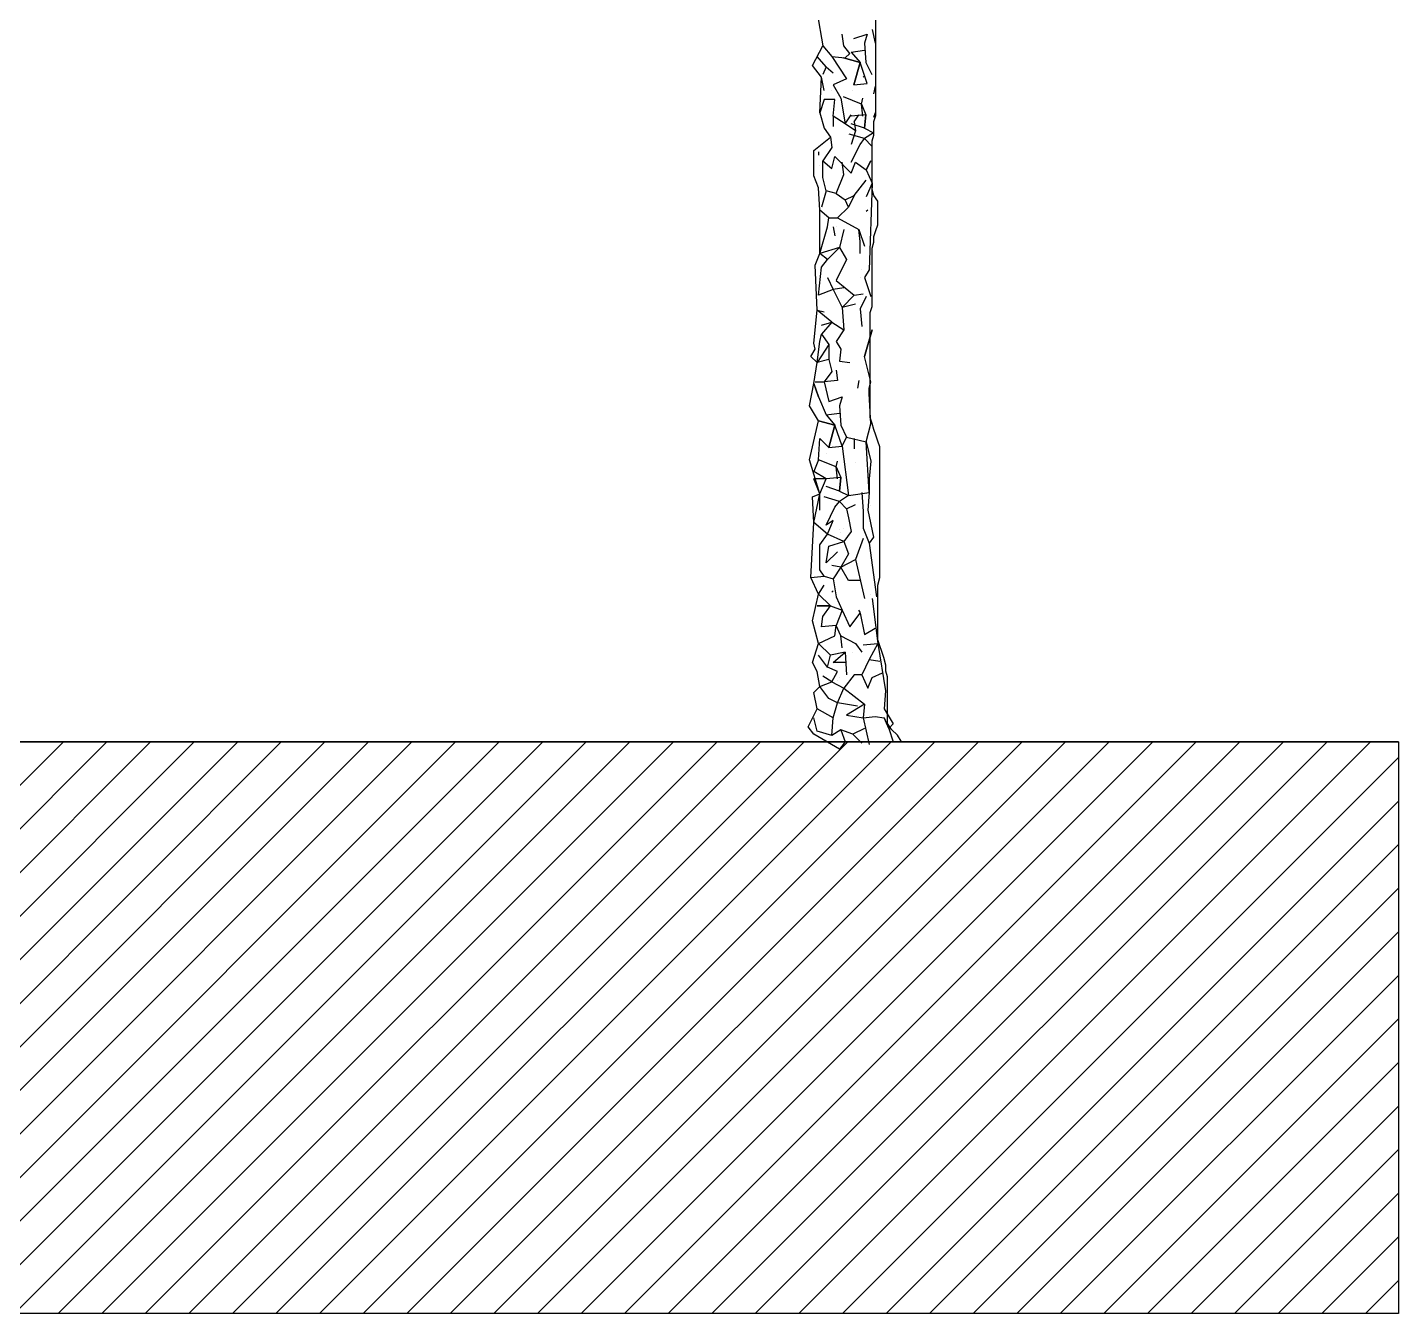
# Model space of a CAD drawing. Header units: inches. Extents: x 15 to 22798, y 21 to 21519.
# Drawn here: x 2285 to 2842, y 187 to 708 of the extents above; entities that cross this region are included whole.
import ezdxf

# ---------------------------------------------------------------- set-up
doc = ezdxf.new("R2010")
doc.units = ezdxf.units.IN
doc.header["$MEASUREMENT"] = 0
doc.layers.add('pino marittimo', color=7, linetype='Continuous')

# ---------------------------------------------------------------- blocks, each defined once
blk = doc.blocks.new('alberello')
at = {"layer": 'pino marittimo'}
for p, q in [((152.8933, -4.479), (152.9169, -4.6116)), ((153.1168, -4.5462), (153.1296, -4.6007)), ((152.8751, -4.6916), (152.9169, -4.6116)), ((152.9169, -4.6116), (152.9533, -4.6553)), ((153.0023, -4.6116), (152.9951, -4.5644)), ((153.026, -4.6425), (153.0023, -4.6116)), ((153.0423, -4.5826), (153.0968, -4.5644)), ((153.0968, -4.5644), (153.0859, -4.6007)), ((153.0859, -4.6007), (153.0914, -4.6789)), ((152.9296, -4.6971), (152.8933, -4.6553)), ((152.9533, -4.6553), (153.0078, -4.6607)), ((152.9533, -4.6553), (153.0132, -4.7461)), ((153.0678, -4.6789), (153.0005, -4.6607)), ((153.0005, -4.6607), (153.0678, -4.6789)), ((153.0078, -4.6607), (153.026, -4.6425)), ((153.0314, -4.6371), (153.0859, -4.6298)), ((153.0314, -4.6371), (153.0678, -4.6789)), ((152.9115, -4.7389), (152.8751, -4.6916)), ((152.9296, -4.6971), (152.9169, -4.728)), ((152.9296, -4.6971), (152.9296, -4.6971)), ((152.9296, -4.6971), (152.9587, -4.7207)), ((153.0423, -4.7698), (153.0678, -4.6789)), ((153.0678, -4.6789), (153.0423, -4.7698)), ((153.0968, -4.7643), (153.0678, -4.6789)), ((153.0914, -4.6789), (153.115, -4.728)), ((152.9042, -4.8843), (152.9115, -4.7389)), ((152.9224, -4.7934), (152.9115, -4.7389)), ((153.0132, -4.7461), (152.9587, -4.7698)), ((152.9587, -4.7698), (152.9896, -4.8243)), ((153.0423, -4.7698), (153.0968, -4.7643)), ((153.0859, -4.7334), (153.0805, -4.7389)), ((153.1296, -4.7752), (153.1223, -4.8061)), ((152.9224, -4.8297), (152.9042, -4.8843)), ((152.966, -4.8297), (152.9224, -4.8297)), ((152.9533, -4.7934), (152.9533, -4.7934)), ((152.9587, -4.897), (152.966, -4.8297)), ((152.9896, -4.8243), (153.0078, -4.9279)), ((153.0732, -4.8479), (153.0005, -4.8188)), ((153.0387, -4.7934), (153.0387, -4.7934)), ((153.0732, -4.8479), (153.0787, -4.8243)), ((152.9042, -4.8843), (152.9224, -4.946)), ((153.0078, -4.9279), (153.0314, -4.8915)), ((153.0914, -4.8915), (153.0314, -4.897)), ((153.0441, -4.9206), (153.0623, -4.8915)), ((153.0787, -4.897), (153.0732, -4.8479)), ((153.0732, -4.8479), (153.0914, -4.8915)), ((153.0859, -4.946), (153.0914, -4.8915)), ((153.0914, -4.8915), (153.0859, -4.946)), ((153.1296, -4.8843), (153.1223, -4.9024)), ((152.9224, -4.946), (152.9478, -4.9824)), ((153.0078, -4.9279), (152.9587, -4.897)), ((152.9587, -4.897), (152.9587, -4.9388)), ((153.0496, -4.9569), (153.0078, -4.9279)), ((153.0859, -4.946), (153.0314, -4.9279)), ((153.0441, -4.9206), (153.0496, -4.9569)), ((153.0859, -4.946), (153.1223, -4.9642)), ((152.8806, -5.0369), (152.9478, -4.9824)), ((152.9478, -4.9824), (152.9533, -5.0242)), ((153.0859, -4.9878), (153.0241, -4.9697)), ((153.0496, -4.9569), (153.0314, -5.0115)), ((153.0678, -5.0115), (153.0859, -4.9878)), ((153.1223, -4.9642), (153.0859, -4.9878)), ((153.0859, -4.9878), (153.115, -5.0187)), ((152.8806, -5.1387), (152.8806, -5.0369)), ((152.8987, -5.0424), (152.8987, -5.0551)), ((152.9533, -5.0242), (152.9169, -5.0787)), ((152.9533, -5.1096), (152.966, -5.0605)), ((152.966, -5.0605), (153.0314, -5.1278)), ((153.0314, -5.0842), (153.0678, -5.0115)), ((152.9042, -5.0969), (152.9042, -5.0969)), ((152.9169, -5.0787), (152.9533, -5.1096)), ((152.9169, -5.146), (152.9169, -5.0787)), ((153.0023, -5.1332), (152.9951, -5.0842)), ((153.0314, -5.1278), (153.0496, -5.0842)), ((153.0496, -5.0842), (153.0932, -5.1151)), ((153.0932, -5.1151), (153.1114, -5.0787)), ((153.1114, -5.0787), (153.0932, -5.1151)), ((153.0932, -5.1151), (153.1168, -5.1696)), ((152.8987, -5.1878), (152.8806, -5.1387)), ((152.9296, -5.2005), (152.9169, -5.146)), ((152.9714, -5.2114), (153.0023, -5.1332)), ((153.0441, -5.2187), (153.0932, -5.1569)), ((153.1168, -5.1696), (153.0932, -5.2241)), ((153.1168, -5.1696), (153.1041, -5.5204)), ((152.9042, -5.2786), (152.8987, -5.1878)), ((152.9296, -5.2005), (152.9115, -5.2659)), ((152.9714, -5.2114), (152.9296, -5.2005)), ((152.9714, -5.2114), (153.0078, -5.2368)), ((153.0078, -5.2368), (153.0441, -5.2187)), ((153.0441, -5.2187), (153.0205, -5.2659)), ((152.9042, -5.4549), (152.9042, -5.2786)), ((152.9405, -5.3095), (152.9042, -5.2786)), ((153.0205, -5.2659), (152.9769, -5.3095)), ((153.0205, -5.2659), (153.0078, -5.2368)), ((153.0987, -5.2786), (153.0932, -5.2841)), ((152.9351, -5.3459), (152.9405, -5.3095)), ((152.9405, -5.3095), (152.9769, -5.3095)), ((152.9769, -5.3095), (153.0623, -5.3568)), ((152.9042, -5.4549), (152.9351, -5.3459)), ((152.9587, -5.3459), (152.966, -5.3822)), ((152.9714, -5.3459), (152.9714, -5.3459)), ((153.0023, -5.3568), (152.9842, -5.4295)), ((153.0678, -5.4059), (153.0623, -5.3568)), ((153.0623, -5.3568), (153.0859, -5.424)), ((152.9842, -5.4295), (152.9042, -5.4549)), ((152.9351, -5.4786), (152.9842, -5.4295)), ((152.9842, -5.4295), (153.0132, -5.4786)), ((153.0678, -5.4549), (153.0678, -5.4059)), ((152.886, -5.5022), (152.9042, -5.4549)), ((152.8933, -5.6839), (152.886, -5.5022)), ((152.9351, -5.4786), (152.9042, -5.4549)), ((152.9115, -5.5095), (152.9351, -5.4786)), ((153.0132, -5.4786), (152.9714, -5.564)), ((152.8987, -5.624), (152.9115, -5.5095)), ((152.9351, -5.5513), (152.9351, -5.5513)), ((152.9351, -5.5513), (152.9587, -5.6003)), ((153.0678, -5.5513), (153.0678, -5.5513)), ((153.075, -5.5204), (153.075, -5.5204)), ((153.1041, -5.5204), (153.0859, -5.5513)), ((153.0859, -5.5513), (153.1114, -5.6294)), ((152.9587, -5.6003), (152.8987, -5.624)), ((153.0023, -5.5931), (152.9587, -5.6003)), ((152.9587, -5.6003), (152.9951, -5.673)), ((152.9714, -5.564), (153.0441, -5.624)), ((153.0441, -5.624), (152.9951, -5.673)), ((153.0496, -5.6603), (152.9951, -5.673)), ((152.9951, -5.673), (153.0023, -5.7639)), ((153.0441, -5.624), (153.0805, -5.6185)), ((153.0932, -5.6294), (153.0678, -5.6785)), ((152.8806, -5.8184), (152.8933, -5.6839)), ((152.9533, -5.733), (152.8933, -5.6839)), ((152.8933, -5.6839), (152.9224, -5.6912)), ((153.0678, -5.6785), (153.075, -5.7512)), ((152.9042, -5.8111), (152.9115, -5.7821)), ((152.9115, -5.7457), (152.9533, -5.733)), ((152.9533, -5.733), (152.9115, -5.7821)), ((152.9115, -5.7821), (152.9405, -5.8239)), ((152.9533, -5.733), (153.0023, -5.7639)), ((153.0023, -5.7639), (152.9714, -5.8111)), ((153.0859, -5.8729), (153.1168, -5.7639)), ((153.1168, -5.7639), (153.0859, -5.8729)), ((152.886, -5.842), (152.8806, -5.8184)), ((152.8933, -5.8966), (152.9042, -5.8111)), ((152.9405, -5.8239), (152.8933, -5.8966)), ((152.9405, -5.8239), (152.9405, -5.8838)), ((152.9714, -5.8111), (152.9896, -5.842)), ((152.8678, -5.8729), (152.886, -5.842)), ((152.8933, -5.8966), (152.8678, -5.8729)), ((152.9405, -5.8838), (152.8933, -5.8966)), ((152.9405, -5.8838), (152.9533, -5.9329)), ((152.9896, -5.842), (152.9842, -5.8911)), ((152.9842, -5.8911), (153.026, -5.8966)), ((153.1114, -5.9747), (153.0859, -5.8729)), ((152.8806, -5.982), (152.8933, -5.8966)), ((152.9533, -5.9329), (152.9224, -5.9747)), ((152.9714, -5.9275), (152.9769, -5.9693)), ((152.8624, -6.0729), (152.8806, -5.982)), ((152.8987, -6.0365), (152.8806, -5.982)), ((152.8806, -5.982), (152.8987, -6.0365)), ((152.886, -5.9747), (152.9224, -5.9747)), ((152.9769, -5.9693), (152.9224, -5.9747)), ((152.9224, -5.9747), (152.9405, -6.0547)), ((153.0623, -5.9693), (153.0569, -6.0002)), ((153.1041, -6.0002), (153.1114, -5.9747)), ((153.1041, -6.0238), (153.1041, -6.0002)), ((152.8987, -6.0365), (152.9296, -6.1092)), ((152.9405, -6.0547), (152.9951, -6.0365)), ((152.9951, -6.0365), (152.9842, -6.0729)), ((153.1114, -6.1456), (153.1041, -6.0238)), ((152.8987, -6.1328), (152.8624, -6.0729)), ((152.9296, -6.1092), (152.9842, -6.1019)), ((152.9296, -6.1092), (152.966, -6.151)), ((152.9842, -6.0729), (152.9896, -6.151)), ((152.8624, -6.291), (152.8987, -6.1328)), ((152.966, -6.151), (152.8987, -6.1328)), ((152.8987, -6.1328), (152.966, -6.151)), ((152.9405, -6.2419), (152.966, -6.151)), ((152.966, -6.151), (152.9405, -6.2419)), ((152.9951, -6.2364), (152.966, -6.151)), ((152.9896, -6.151), (153.0132, -6.2001)), ((153.0932, -6.2183), (153.1114, -6.1456)), ((152.8987, -6.291), (152.9042, -6.2055)), ((152.9042, -6.2055), (152.9405, -6.2419)), ((152.9951, -6.2364), (153.0132, -6.2001)), ((153.0132, -6.2001), (153.0932, -6.2183)), ((153.0441, -6.2055), (153.0441, -6.2473)), ((153.0932, -6.2183), (153.1114, -6.2964)), ((153.1041, -6.4236), (153.0932, -6.2183)), ((152.9296, -6.2655), (152.9296, -6.2655)), ((152.9405, -6.2419), (152.9951, -6.2364)), ((152.9951, -6.2364), (153.0205, -6.4363)), ((152.9042, -6.4291), (152.8624, -6.291)), ((152.8987, -6.291), (152.8806, -6.3382)), ((152.9296, -6.3691), (152.8806, -6.3382)), ((152.9714, -6.32), (152.8987, -6.291)), ((152.8987, -6.291), (152.8987, -6.291)), ((152.9714, -6.32), (152.9769, -6.2964)), ((152.9769, -6.3691), (152.9714, -6.32)), ((152.9714, -6.32), (152.9896, -6.3637)), ((153.0496, -6.3019), (153.0496, -6.3019)), ((153.1114, -6.2964), (153.1041, -6.3691)), ((152.9296, -6.3691), (152.8806, -6.3691)), ((152.9042, -6.4291), (152.8806, -6.3691)), ((152.9042, -6.4291), (152.9296, -6.3691)), ((152.9896, -6.3637), (152.9296, -6.3691)), ((152.9842, -6.4182), (152.9896, -6.3637)), ((152.9896, -6.3637), (152.9842, -6.4182)), ((153.1041, -6.3691), (153.1041, -6.4236)), ((152.8751, -6.4418), (152.9042, -6.4291)), ((152.8806, -6.5454), (152.8751, -6.4418)), ((152.8806, -6.5454), (152.9042, -6.4291)), ((152.9042, -6.4963), (152.9042, -6.4291)), ((152.9842, -6.46), (152.9224, -6.4418)), ((152.9842, -6.4182), (152.9296, -6.4)), ((152.9842, -6.4182), (153.0205, -6.4363)), ((153.0205, -6.4363), (152.9842, -6.46)), ((153.0205, -6.4363), (153.1041, -6.4236)), ((153.075, -6.4236), (153.0805, -6.5018)), ((153.1041, -6.4236), (153.0987, -6.4963)), ((152.9296, -6.5563), (152.966, -6.4836)), ((152.966, -6.4836), (152.9842, -6.46)), ((152.9842, -6.46), (153.0132, -6.4909)), ((153.0132, -6.4909), (153.0496, -6.4727)), ((153.0132, -6.4909), (153.0205, -6.5272)), ((153.0132, -6.4909), (153.0205, -6.5272)), ((153.0805, -6.5018), (153.0805, -6.569)), ((153.0987, -6.4963), (153.1223, -6.6054)), ((153.1114, -6.4781), (153.1114, -6.4781)), ((152.8678, -6.7689), (152.8806, -6.5454)), ((152.9351, -6.5926), (152.8806, -6.5454)), ((152.9587, -6.5381), (152.9296, -6.5563)), ((152.9351, -6.5926), (152.9587, -6.5381)), ((153.0205, -6.5272), (153.0314, -6.5817)), ((152.9042, -6.6363), (152.9351, -6.5926)), ((153.0023, -6.6235), (152.9351, -6.5926)), ((152.9842, -6.5745), (152.9842, -6.5745)), ((152.9896, -6.5872), (152.9896, -6.5872)), ((153.0023, -6.569), (153.0023, -6.569)), ((153.0314, -6.5817), (153.0023, -6.6235)), ((153.0805, -6.6108), (153.0496, -6.6962)), ((153.0805, -6.569), (153.1041, -6.629)), ((153.1223, -6.6054), (153.1041, -6.629)), ((152.9042, -6.738), (152.9042, -6.6363)), ((152.9296, -6.709), (152.9405, -6.6417)), ((152.9296, -6.709), (152.9769, -6.6653)), ((152.9405, -6.6417), (153.0023, -6.6235)), ((153.0205, -6.6726), (152.9896, -6.7271)), ((153.0023, -6.6235), (153.0205, -6.6726)), ((153.1041, -6.629), (153.135, -6.8471)), ((152.9896, -6.7271), (152.9533, -6.7199)), ((152.9896, -6.7271), (152.9587, -6.7744)), ((152.9896, -6.7271), (153.0496, -6.6962)), ((153.0205, -6.7817), (152.9896, -6.7271)), ((153.0496, -6.6962), (153.0859, -6.8544)), ((152.8678, -6.7689), (152.9224, -6.7635)), ((152.8987, -6.8362), (152.8678, -6.7689)), ((152.9224, -6.7635), (152.9042, -6.738)), ((152.9224, -6.7635), (152.9587, -6.7744)), ((152.9587, -6.7744), (152.9714, -6.8471)), ((153.0678, -6.7817), (153.0205, -6.7817)), ((152.8751, -6.9452), (152.8987, -6.8362)), ((152.8987, -6.8362), (152.9224, -6.7998)), ((152.9478, -6.8834), (152.8987, -6.8362)), ((152.9587, -6.8235), (152.9533, -6.8289)), ((153.1114, -6.8362), (153.1114, -6.8362)), ((152.9478, -6.8834), (152.8933, -6.8834)), ((152.8933, -6.8834), (152.9478, -6.8834)), ((152.9169, -6.9271), (152.9478, -6.8834)), ((152.9478, -6.8834), (152.9951, -6.9016)), ((152.9714, -6.8471), (152.9951, -6.9016)), ((153.1168, -6.8544), (153.1405, -7.0361)), ((152.8987, -7.0361), (152.8751, -6.9452)), ((152.9115, -6.9689), (152.9169, -6.9271)), ((152.9951, -6.9016), (152.9714, -6.9634)), ((152.9769, -6.9507), (152.9769, -6.9507)), ((152.9951, -6.9016), (153.026, -6.9689)), ((153.026, -6.9689), (153.0678, -6.9143)), ((153.0678, -6.9089), (153.0623, -6.9016)), ((153.0678, -6.9143), (153.0678, -6.9089)), ((153.0678, -6.9143), (153.0859, -6.9998)), ((152.8987, -7.0361), (152.966, -7.0052)), ((152.9714, -6.9634), (152.9115, -6.9689)), ((152.966, -7.0052), (152.9714, -6.9634)), ((152.9896, -7.0052), (152.9714, -6.9634)), ((152.9896, -7.0052), (153.0496, -7.0361)), ((152.9951, -7.0543), (152.9896, -7.0052)), ((153.0859, -6.9998), (153.1296, -6.9743)), ((152.8751, -7.1143), (152.8987, -7.0361)), ((152.9478, -7.0834), (152.8987, -7.0361)), ((153.0496, -7.0361), (153.075, -7.0725)), ((153.0805, -7.0416), (153.1405, -7.0361)), ((153.0805, -7.0416), (153.1405, -7.0361)), ((153.0805, -7.0416), (153.0805, -7.0416)), ((153.1405, -7.0361), (153.1041, -7.1015)), ((153.1405, -7.0361), (153.1714, -7.2288)), ((152.8933, -7.1506), (152.8751, -7.1143)), ((152.9351, -7.1324), (152.8987, -7.0834)), ((152.9351, -7.1324), (152.9478, -7.0834)), ((153.0078, -7.0725), (152.9478, -7.0834)), ((152.9587, -7.1143), (153.0078, -7.0725)), ((153.0078, -7.1143), (152.9587, -7.1143)), ((153.0078, -7.0725), (153.0132, -7.1633)), ((153.0387, -7.0725), (153.0387, -7.0725)), ((153.1041, -7.1015), (153.075, -7.1633)), ((153.1041, -7.1015), (153.1477, -7.1088)), ((152.9042, -7.2106), (152.8933, -7.1506)), ((152.9533, -7.1924), (152.9169, -7.1688)), ((152.9769, -7.1506), (152.9351, -7.1324)), ((152.9533, -7.1924), (152.9769, -7.1506)), ((152.9842, -7.1742), (152.9842, -7.1742)), ((153.0441, -7.1633), (153.0023, -7.2178)), ((153.075, -7.1633), (153.0441, -7.1633)), ((153.075, -7.1633), (153.0987, -7.2178)), ((153.0987, -7.2178), (153.1168, -7.1742)), ((153.1168, -7.1742), (153.1586, -7.1561)), ((152.8806, -7.236), (152.9042, -7.2106)), ((152.9042, -7.2106), (152.9533, -7.1924)), ((152.9405, -7.2597), (152.9042, -7.2106)), ((152.9533, -7.1924), (153.0023, -7.2178)), ((152.9769, -7.187), (152.9769, -7.187)), ((152.9769, -7.2778), (153.0023, -7.2178)), ((153.0023, -7.2178), (153.0859, -7.2833)), ((153.1714, -7.2288), (153.1659, -7.3015)), ((152.8933, -7.3015), (152.8806, -7.236)), ((152.9769, -7.2778), (152.9405, -7.2597)), ((152.9587, -7.3378), (152.9769, -7.2778)), ((153.0569, -7.2905), (152.9769, -7.2778)), ((153.0859, -7.2833), (153.0132, -7.3269)), ((153.0859, -7.2833), (153.0805, -7.3378)), ((153.0859, -7.2833), (153.0805, -7.3378)), ((152.8569, -7.3742), (152.8933, -7.3015)), ((152.8933, -7.3923), (152.8806, -7.3378)), ((152.9587, -7.3378), (152.8933, -7.3015)), ((152.9533, -7.4105), (152.9587, -7.3378)), ((153.0132, -7.3269), (153.0805, -7.3378)), ((153.0805, -7.3378), (153.1296, -7.3323)), ((153.0805, -7.3378), (153.1041, -7.4468)), ((153.1296, -7.3323), (153.1659, -7.3378)), ((153.1659, -7.3015), (153.2023, -7.3632)), ((153.1659, -7.3378), (153.1841, -7.3814)), ((153.1841, -7.3814), (153.1659, -7.3378)), ((152.8806, -7.405), (152.8569, -7.3742)), ((152.9533, -7.4105), (152.8933, -7.3923)), ((152.9896, -7.3869), (152.9533, -7.4105)), ((153.0387, -7.405), (152.9896, -7.3869)), ((152.9896, -7.3869), (153.0078, -7.4359)), ((153.0859, -7.3814), (153.0387, -7.405)), ((153.2023, -7.3632), (153.1841, -7.3814)), ((153.1841, -7.3814), (153.2023, -7.4359)), ((152.9842, -7.465), (152.8806, -7.405)), ((153.0078, -7.4359), (152.9842, -7.465)), ((153.2023, -7.4359), (153.0078, -7.4359)), ((153.0387, -7.405), (153.075, -7.4414))]:
    blk.add_line(p, q, dxfattribs=at)
blk.add_lwpolyline([(153.2351, -7.433), (153.2193, -7.4092), (153.1955, -7.3855), (153.1797, -7.3618), (153.1797, -7.172), (153.1718, -7.1483), (153.1718, -7.1246), (153.1639, -7.093), (153.156, -7.0692), (153.1481, -7.0455), (153.1401, -7.0218), (153.1401, -6.8004), (153.1481, -6.7688), (153.1481, -6.239), (153.1401, -6.2153), (153.1322, -6.1916), (153.1243, -6.1679), (153.1164, -6.1441), (153.1085, -6.1204), (153.1085, -5.6934), (153.1164, -5.6697), (153.1164, -5.4325), (153.1243, -5.4088), (153.1243, -5.3851), (153.1322, -5.3613), (153.1401, -5.3376), (153.1401, -5.2427), (153.1243, -5.219), (153.1164, -5.1953), (153.1164, -4.9976), (153.1243, -4.9739), (153.1243, -4.9186), (153.1322, -4.8948), (153.129, -3.2198)], dxfattribs=at)

msp = doc.modelspace()

# ---------------------------------------------------------------- hatches: boundary and pattern name
at = {"ltscale": 0.5}
h = msp.add_hatch(dxfattribs=at)
h.set_pattern_fill('ANSI31', color=256, scale=100)
h.set_pattern_definition([(45, (-9490.162, 543.049), (-8.838835, 8.838835), [])])
h.paths.add_polyline_path([(2841.68, 186.52), (2841.68, 418.47), (502.19, 418.47), (502.19, 186.52)])

# ---------------------------------------------------------------- linework, layer by layer
msp.add_line((2841.68, 418.47), (502.19, 418.47))
at = {"ltscale": 12}
msp.add_lwpolyline([(502.19, 418.47), (2841.68, 418.47), (2841.68, 186.52), (502.19, 186.52)], close=True, dxfattribs=at)

# ---------------------------------------------------------------- block references
at = {"xscale": 100, "yscale": 100, "zscale": 100}
msp.add_blockref('alberello', (-12683.57, 1162.06), dxfattribs=at)

doc.saveas('drawing.dxf')
